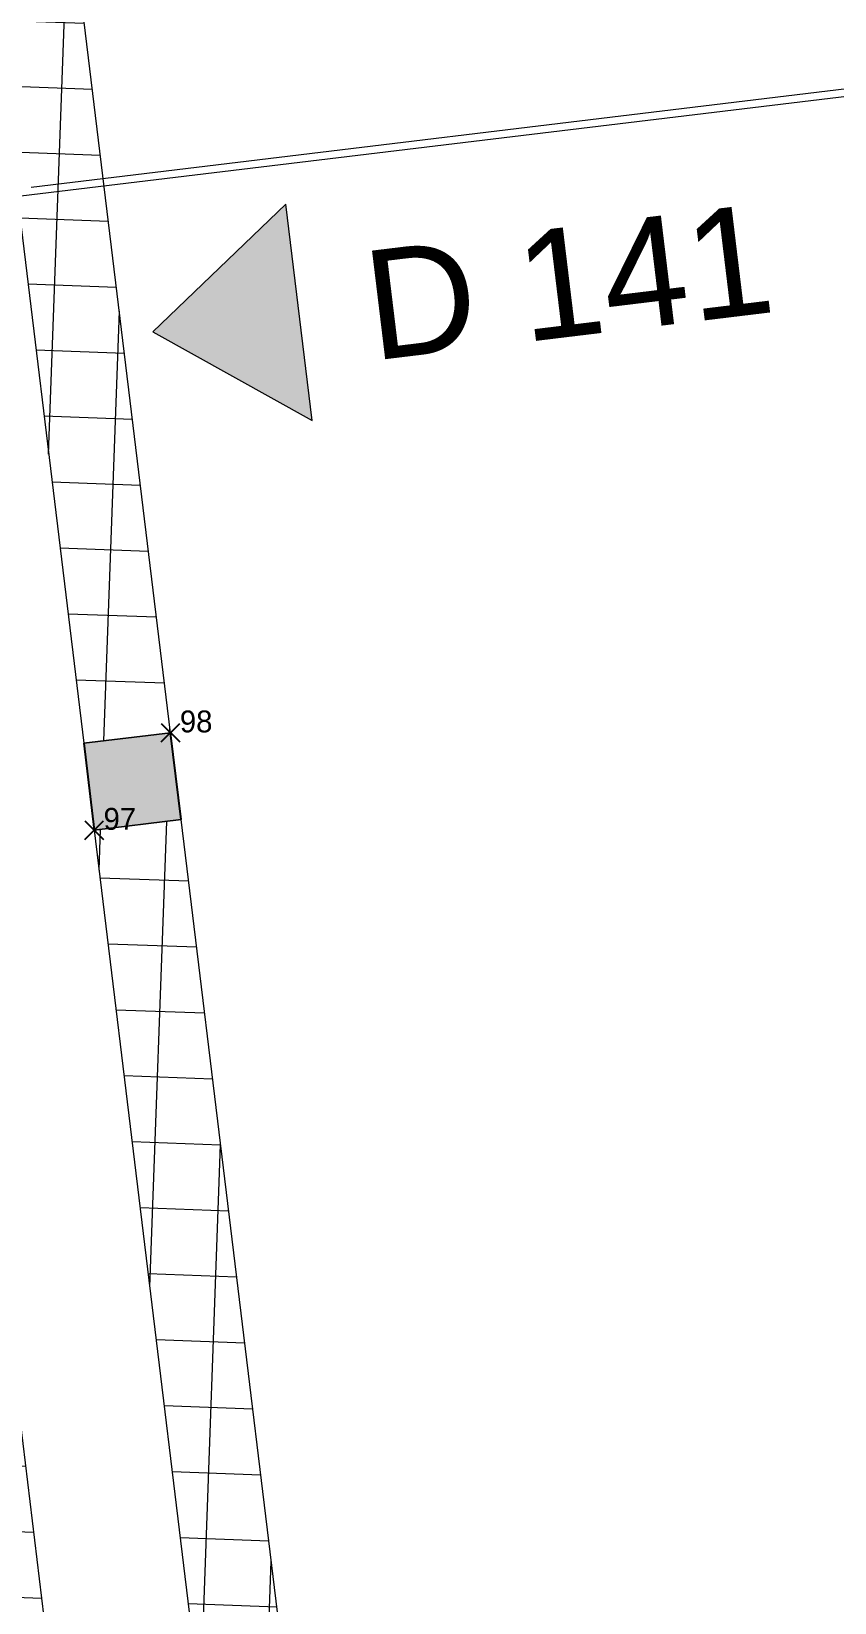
# Model space of a CAD drawing. Header units: metres. Extents: x 400403 to 400526, y 4543947 to 4544120.
# Drawn here: x 400469.592 to 400471.427, y 4544070.935 to 4544074.526 of the extents above; entities that cross this region are included whole.
import ezdxf

# ---------------------------------------------------------------- set-up
doc = ezdxf.new("R2010")
doc.units = ezdxf.units.M
for name, color, linetype, lineweight in [('A-SECTMBM', 7, 'Continuous', 5), ('A_ELEVATION_2', 7, 'Continuous', 18), ('A_HATCH', 7, 'Continuous', 18), ('A_SECTION_LINE', 7, 'Continuous', 5)]:
    doc.layers.add(name, color=color, linetype=linetype, lineweight=lineweight)
doc.layers.add('A_RC', color=7, linetype='Continuous', lineweight=15, true_color=0x007f00)
doc.styles.add('Arial_1', font='Arial.ttf', dxfattribs={"height": 0.2499999999999998})
pattern_1 = [(45, (0, 0), (-0.1060660171779821, 0.1060660171779821), []), (135, (0, 0), (-0.1060660171779821, -0.1060660171779821), [])]

# ---------------------------------------------------------------- blocks, each defined once
blk = doc.blocks.new('M09-PRT-S24-ZZ-M3-ARC-01_rvt-1-PERON KAT _1_10 _-3_21_ KOTU TUĞLA DUVAR PLANI - 1_2')
at = {"layer": 'A_HATCH', "lineweight": 5, "true_color": 0x787878}
h = blk.add_hatch(dxfattribs=at)
h.set_pattern_fill('FP_2', color=8, style=0, pattern_type=2)
h.set_pattern_definition(pattern_1)
h.paths.add_polyline_path([(65.95716202495214, 37.6460630137063), (66.07471907541064, 37.80786641258129), (62.96000364706713, 40.07083963390734), (62.84244659660861, 39.90903623503235), (65.19566553121862, 38.19932260133068)], flags=0)
h.paths.add_polyline_path([(62.68064319773364, 40.02659328549083), (62.79820024819212, 40.18839668436582), (59.6834848198486, 42.45136990569189), (59.56592776939011, 42.2895665068169)], flags=0)
h = blk.add_hatch(dxfattribs=at)
h.set_pattern_fill('FP_2', color=8, style=0, pattern_type=2)
h.set_pattern_definition(pattern_1)
h.paths.add_polyline_path([(65.64581979230964, 37.21672577427877), (65.76337973778831, 37.37852706975891), (62.6483160564867, 39.64183846939721), (62.53075900600938, 39.48003507049632), (65.19566553121862, 37.54379429516928)], flags=0)
h.paths.add_polyline_path([(62.36895771050335, 39.59759501599381), (62.48651476098064, 39.7593984148947), (59.372228566323, 42.02214491616674), (59.25466862084431, 41.86034362068661)], flags=0)
at = {"layer": 'A_RC', "lineweight": 5, "true_color": 0xff8000}
blk.add_hatch(color=30, dxfattribs=at).paths.add_polyline_path([(62.84244659660862, 39.90903623503235), (62.96000364706711, 40.07083963390733), (62.79820024819212, 40.18839668436582), (62.68064319773364, 40.02659328549084)], flags=0)
at = {"layer": 'A-SECTMBM', "color": 9, "true_color": 0xc0c0c0}
blk.add_line((61.6407242285166, 40.73762471105931), (63.05878938368803, 42.68626344767044), dxfattribs=at)
at = {"layer": 'A_ELEVATION_2', "lineweight": 20}
for p, q in [((62.79820024819208, 40.1883966843658), (59.68348481984855, 42.45136990569186)), ((59.56592776939006, 42.28956650681686), (62.68064319773358, 40.0265932854908)), ((66.07471907541058, 37.80786641258126), (62.96000364706707, 40.0708396339073)), ((62.84244659660855, 39.90903623503232), (65.95716202495208, 37.64606301370628)), ((65.76337973778827, 37.37852706975887), (62.64831605648665, 39.64183846939718))]:
    blk.add_line(p, q, dxfattribs=at)
at = {"layer": 'A_ELEVATION_2', "lineweight": 13}
for p, q in [((62.68064319773358, 40.0265932854908), (62.79820024819208, 40.1883966843658)), ((62.96000364706707, 40.0708396339073), (62.84244659660855, 39.90903623503232))]:
    blk.add_line(p, q, dxfattribs=at)
at = {"layer": 'A_RC', "color": 7}
for p, q in [((62.79820024819208, 40.1883966843658), (62.68064319773358, 40.02659328549082)), ((62.84244659660856, 39.90903623503232), (62.96000364706706, 40.0708396339073))]:
    blk.add_line(p, q, dxfattribs=at)
at = {"layer": 'A_RC', "color": 7, "lineweight": 25}
for p, q in [((62.96000364706706, 40.0708396339073), (62.79820024819208, 40.1883966843658)), ((62.68064319773358, 40.02659328549082), (62.84244659660856, 39.90903623503232))]:
    blk.add_line(p, q, dxfattribs=at)
blk = doc.blocks.new('M09-PRT-S24-ZZ-M3-STR-01_rvt-1-PERON KAT _1_10 _-3_21_ KOTU TUĞLA DUVAR PLANI - 1_2')
at = {"layer": 'A-SECTMBM', "color": 9, "true_color": 0xc0c0c0}
blk.add_line((61.66810412759531, 40.80427305513832), (63.08616928276678, 42.7529117917494), dxfattribs=at)
blk = doc.blocks.new('Elevation - Filled Arrow-693709-PERON KAT _1_10 _-3_21_ KOTU TUĞLA DUVAR PLANI - 1_2')
at = {"layer": 'A_SECTION_LINE'}
blk.add_hatch(color=256, dxfattribs=at).paths.add_polyline_path([(6.591881948714948e-07, 0.005843741991433941), (0.002531957843382645, 0.002468698742516678), (-0.002450179215144995, 0.002468698742516693)], flags=0)
for p, q in [((6.591881948721558e-07, 0.005843741991433941), (-0.002450179215144995, 0.002468698742516693)), ((0.002531957843382645, 0.002468698742516679), (6.591881948714948e-07, 0.005843741991433941)), ((-0.002450179215144993, 0.002468698742516694), (0.002531957843382645, 0.002468698742516678))]:
    blk.add_line(p, q, dxfattribs=at)
blk = doc.blocks.new('*U825')
at = {"color": 0, "linetype": 'ByBlock', "lineweight": -2, "transparency": 16777216}
for p, q in [((-0.7071067811865476, -0.7071067811865476), (0.7071067811865476, 0.7071067811865476)), ((-0.7071067811865476, 0.7071067811865476), (0.7071067811865476, -0.7071067811865476))]:
    blk.add_line(p, q, dxfattribs=at)
blk = doc.blocks.new('*U1114', base_point=(400469.7355983474, 4544072.700376061))
at = {"color": 1, "linetype": 'ByBlock', "insert": (400469.7568115509, 4544072.700376061), "char_height": 0.05, "attachment_point": 7}
blk.add_mtext('97', dxfattribs=at)
blk = doc.blocks.new('*U1115', base_point=(400469.7355983474, 4544072.700376061))
at = {"color": 61, "linetype": 'ByBlock', "lineweight": -2}
blk.add_blockref('*U1114', (400469.7355983474, 4544072.700376061), dxfattribs=at)
blk = doc.blocks.new('*U1116', base_point=(400469.7355983474, 4544072.700376061))
at = {"color": 61, "linetype": 'ByBlock', "lineweight": -2}
blk.add_blockref('*U1115', (400469.7355983474, 4544072.700376061), dxfattribs=at)
at = {"color": 60, "linetype": 'ByBlock', "lineweight": -2, "xscale": 0.03, "yscale": 0.03, "zscale": 0.03, "rotation": 8.537736462515939e-07}
blk.add_blockref('*U825', (400469.7355983474, 4544072.700376061), dxfattribs=at)
blk = doc.blocks.new('*U1117', base_point=(400469.9100292226, 4544072.923027963))
at = {"color": 1, "linetype": 'ByBlock', "insert": (400469.931242426, 4544072.923027963), "char_height": 0.05, "attachment_point": 7}
blk.add_mtext('98', dxfattribs=at)
blk = doc.blocks.new('*U1118', base_point=(400469.9100292226, 4544072.923027963))
at = {"color": 61, "linetype": 'ByBlock', "lineweight": -2}
blk.add_blockref('*U1117', (400469.9100292226, 4544072.923027963), dxfattribs=at)
blk = doc.blocks.new('*U1119', base_point=(400469.9100292226, 4544072.923027963))
at = {"color": 61, "linetype": 'ByBlock', "lineweight": -2}
blk.add_blockref('*U1118', (400469.9100292226, 4544072.923027963), dxfattribs=at)
at = {"color": 60, "linetype": 'ByBlock', "lineweight": -2, "xscale": 0.03, "yscale": 0.03, "zscale": 0.03, "rotation": 8.537736462515939e-07}
blk.add_blockref('*U825', (400469.9100292226, 4544072.923027963), dxfattribs=at)

msp = doc.modelspace()

# ---------------------------------------------------------------- block references
at = {"lineweight": 5, "rotation": 312.9239939576965}
for name in ['M09-PRT-S24-ZZ-M3-ARC-01_rvt-1-PERON KAT _1_10 _-3_21_ KOTU TUĞLA DUVAR PLANI - 1_2', 'M09-PRT-S24-ZZ-M3-STR-01_rvt-1-PERON KAT _1_10 _-3_21_ KOTU TUĞLA DUVAR PLANI - 1_2']:
    msp.add_blockref(name, (400397.7144573492, 4544091.538091335), dxfattribs=at)
for name, p in [('*U1119', (400469.9100292226, 4544072.923027963)), ('*U1116', (400469.7355983474, 4544072.700376061))]:
    msp.add_blockref(name, p)
at = {"layer": 'A_SECTION_LINE', "xscale": 99.99999999910264, "yscale": 99.99999999910264, "zscale": 99.99999999910264, "rotation": 96.92399395769436}
msp.add_blockref('Elevation - Filled Arrow-693709-PERON KAT _1_10 _-3_21_ KOTU TUĞLA DUVAR PLANI - 1_2', (400470.4491858674, 4544073.909151668), dxfattribs=at)

# ---------------------------------------------------------------- texts
at = {"layer": 'A_SECTION_LINE', "insert": (400470.3418667182, 4544074.021195785), "char_height": 0.2499999999977565, "width": 1.122362499989928, "attachment_point": 1, "rotation": 6.923993957694244, "style": 'Arial_1'}
msp.add_mtext('D 141', dxfattribs=at)

doc.saveas('drawing.dxf')
